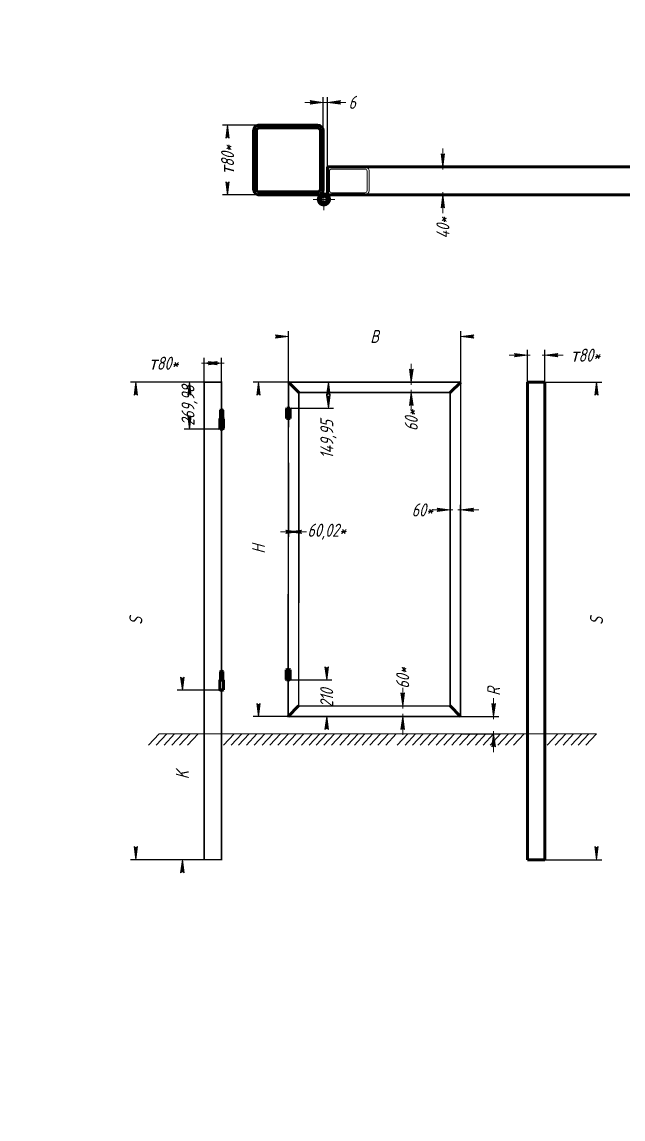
# Model space of a CAD drawing. Header units: millimetres. Extents: x 0 to 594, y 0 to 420.
# Drawn here: x 0 to 230.3, y 0 to 420 of the extents above; entities that cross this region are included whole.
import ezdxf

# ---------------------------------------------------------------- set-up
doc = ezdxf.new("R2010")
doc.units = ezdxf.units.MM
for name, pattern in [('K5LT_AXLED', [19.5, 15, -1.5, 1.5, -1.5]), ('K5LT_BASIC', [0]), ('K5LT_THIN', [0])]:
    doc.linetypes.add(name, pattern=pattern)
for name, color, linetype, true_color in [('C', 4, 'Continuous', 0x00ffff), ('CONTOUR', 1, 'Continuous', 0xff0000), ('DIM', 6, 'Continuous', 0xff00ff), ('FOR', 7, 'Continuous', 0xffffff), ('G', 3, 'Continuous', 0x00ff00), ('OSI', 2, 'Continuous', 0xffff00), ('R', 1, 'Continuous', 0xff0000)]:
    doc.layers.add(name, color=color, linetype=linetype, true_color=true_color)
doc.layers.add('Системный слой', color=7, linetype='Continuous')
doc.styles.add('KDIMTEXTSTYLE', font='GOST_AU.SHX', dxfattribs={"width": 0.96, "oblique": 15, "height": 5})
doc.dimstyles.new('KDIMSTYLE (0.07)', dxfattribs={"dimtxt": 5, "dimasz": 1, "dimexe": 2, "dimexo": 0, "dimgap": 1, "dimtad": 1, "dimlfac": 15, "dimtxsty": 'KDIMTEXTSTYLE', "dimsah": 1, "dimcen": 0, "dimdle": 1, "dimadec": 0, "dimazin": 0, "dimtfac": 0.667, "dimtmove": 0, "dimatfit": 3, "dimfxl": 1, "dimtvp": 1, "dimtolj": 1, "dimtzin": 0, "dimarcsym": 0})
pattern_1 = [(45, (0, 0), (-2.121320343559642, 2.121320343559643), [])]

# ---------------------------------------------------------------- blocks, each defined once
blk = doc.blocks.new('U4')
at = {"layer": 'C', "color": 5, "linetype": 'K5LT_BASIC', "lineweight": 60, "true_color": 0x0000ff}
for p, q in [((200.3148718320469, 282.1308339476526), (193.6482051653802, 282.1308339476526)), ((193.6482051653802, 282.1308339476526), (193.6482051653802, 99.29905130557472)), ((200.3148718320469, 99.29905130557472), (200.3148718320469, 282.1308339476526)), ((193.6482051653802, 99.29905130557472), (200.3148718320469, 99.29905130557472))]:
    blk.add_line(p, q, dxfattribs=at)
blk = doc.blocks.new('U14')
at = {"layer": 'CONTOUR', "color": 5, "linetype": 'K5LT_BASIC', "true_color": 0x0000ff, "const_width": 0.6}
for points in [[(102.0812195672977, 271.9387081542196), (102.0873750941416, 282.1308339476525), (106.0873750941416, 282.1308339476525)], [(102.0873750941416, 278.1308339476525), (102.0873750941416, 282.1308339476526), (168.0873961989419, 282.1308339476526), (168.0873961989419, 278.1308339476525)], [(164.010090693213, 154.1308334807494), (168.010090693213, 154.1308334807494), (168.0873961989419, 282.1308339476524), (164.0873961989419, 282.1308339476524)], [(106.0873750941416, 278.1308339476525), (106.0100695884128, 158.1308334807496)], [(164.0873961989419, 278.1308339476525), (106.0873750941416, 278.1308339476525)], [(164.0873961989419, 278.1308339476525), (164.010090693213, 158.1308334807496)], [(102.0209406751162, 172.1308334807496), (102.0788614222943, 268.0341665736605)], [(102.0788614222943, 268.0341665736605), (102.0789218172204, 268.1341665736605)], [(106.0100695884128, 154.1308334807495), (102.0100695884128, 154.1308334807495), (102.0185248780708, 168.1308334807496)], [(168.010090693213, 158.1308334807495), (168.010090693213, 154.1308334807495), (102.0100695884128, 154.1308334807495), (102.0100695884128, 158.1308334807495)], [(106.0100695884128, 158.1308334807495), (164.010090693213, 158.1308334807495)]]:
    blk.add_lwpolyline(points, dxfattribs=at)
at = {"layer": 'G', "color": 5, "linetype": 'K5LT_BASIC', "lineweight": 60, "true_color": 0x0000ff}
for p, q in [((106.0873750941416, 278.1308339476526), (102.0873750941416, 282.1308339476526)), ((164.0873961989419, 278.1308339476525), (168.0873961989419, 282.1308339476525)), ((102.0100695884128, 154.1308334807496), (106.0100695884128, 158.1308334807496)), ((168.010090693213, 154.1308334807496), (164.010090693213, 158.1308334807496))]:
    blk.add_line(p, q, dxfattribs=at)
blk = doc.blocks.new('U15')
at = {"layer": 'G', "color": 5, "linetype": 'K5LT_BASIC', "lineweight": 60, "true_color": 0x0000ff}
for p, q in [((101.2827757476939, 171.9308334807496), (101.4827757476937, 172.1308334807496)), ((101.2827757476939, 171.9308334807496), (101.2827757476939, 168.2308334807497)), ((101.3827757476938, 168.1308334807496), (101.2827757476939, 168.2308334807497)), ((101.3827757476938, 168.1308334807496), (102.016109081027, 168.1308334807496)), ((101.4827757476937, 172.1308334807496), (102.016109081027, 172.1308334807496)), ((101.5427757476937, 171.6641668140829), (102.0161090810268, 171.9374459414994)), ((101.5427757476937, 168.1308334807496), (101.5427757476937, 171.6641668140829)), ((101.5427757476937, 171.6641668140829), (102.0161090810268, 171.6641668140829)), ((102.5494424143606, 172.1308334807496), (102.016109081027, 172.1308334807496)), ((102.4894424143604, 171.6641668140829), (102.016109081027, 171.9374459414994)), ((102.4894424143604, 171.6641668140829), (102.016109081027, 171.6641668140829)), ((102.6494424143605, 168.1308334807496), (102.016109081027, 168.1308334807496)), ((102.4894424143604, 168.1308334807496), (102.4894424143604, 171.6641668140829)), ((102.5494424143606, 172.1308334807496), (102.7494424143604, 171.9308334807496)), ((102.6494424143605, 168.1308334807496), (102.7494424143604, 168.2308334807497)), ((102.7494424143604, 171.9308334807496), (102.7494424143604, 168.2308334807497))]:
    blk.add_line(p, q, dxfattribs=at)
at = {"layer": 'OSI', "color": 30, "linetype": 'K5LT_AXLED', "lineweight": 18, "true_color": 0xff8000}
for p, q in [((102.016109081027, 172.5217290917664), (102.016109081027, 171.9374459414995)), ((102.016109081027, 171.3308334807497), (102.016109081027, 167.6886833712728))]:
    blk.add_line(p, q, dxfattribs=at)
blk = doc.blocks.new('U16')
at = {"layer": 'G', "color": 5, "linetype": 'K5LT_BASIC', "lineweight": 60, "true_color": 0x0000ff}
for p, q in [((101.3442993642575, 271.9341665736605), (101.5442993642575, 272.1341665736605)), ((101.3442993642575, 271.9341665736605), (101.3442993642575, 268.2341665736605)), ((101.5442993642575, 272.1341665736605), (102.0776326975908, 272.1341665736605)), ((101.6042993642575, 271.6674999069938), (102.0776326975906, 271.9407790344102)), ((101.6042993642575, 268.1341665736605), (101.6042993642575, 271.6674999069938)), ((101.6042993642575, 271.6674999069938), (102.0776326975906, 271.6674999069938)), ((102.6109660309241, 272.1341665736605), (102.0776326975908, 272.1341665736605)), ((102.5509660309242, 271.6674999069938), (102.0776326975908, 271.9407790344102)), ((102.5509660309242, 271.6674999069938), (102.0776326975908, 271.6674999069938)), ((102.5509660309242, 268.1341665736605), (102.5509660309242, 271.6674999069938)), ((102.6109660309241, 272.1341665736605), (102.8109660309242, 271.9341665736605)), ((102.8109660309242, 271.9341665736605), (102.8109660309242, 268.2341665736605)), ((101.4442993642576, 268.1341665736605), (101.3442993642575, 268.2341665736605)), ((101.4442993642576, 268.1341665736605), (102.0776326975908, 268.1341665736605)), ((102.7109660309243, 268.1341665736605), (102.0776326975908, 268.1341665736605)), ((102.7109660309243, 268.1341665736605), (102.8109660309242, 268.2341665736605))]:
    blk.add_line(p, q, dxfattribs=at)
at = {"layer": 'OSI', "color": 30, "linetype": 'K5LT_AXLED', "lineweight": 18, "true_color": 0xff8000}
for p, q in [((102.0776326975908, 272.5250621846773), (102.0776326975908, 271.9407790344104)), ((102.0776326975908, 271.3341665736605), (102.0776326975908, 267.6920164641837))]:
    blk.add_line(p, q, dxfattribs=at)
blk = doc.blocks.new('U17')
at = {"layer": 'G', "color": 5, "linetype": 'K5LT_BASIC', "lineweight": 60, "true_color": 0x0000ff}
for p, q in [((75.85848298440033, 168.1308334807497), (75.75848298440042, 168.0308334807497)), ((75.75848298440042, 164.3308334807498), (75.75848298440042, 168.0308334807497)), ((75.75848298440042, 168.0308334807497), (77.22514965106689, 168.0308334807497)), ((75.85848298440033, 168.1308334807497), (76.49181631773354, 168.1308334807497)), ((76.15848298440028, 171.4641668140831), (76.02514965106707, 171.3308334807498)), ((76.02514965106707, 168.1308334807497), (76.02514965106707, 171.3308334807498)), ((76.02514965106707, 171.3308334807498), (76.95848298440023, 171.3308334807498)), ((76.15848298440028, 171.4641668140831), (76.49181631773354, 171.4641668140831)), ((76.82514965106702, 171.4641668140831), (76.49181631773354, 171.4641668140831)), ((77.12514965106698, 168.1308334807497), (76.49181631773354, 168.1308334807497)), ((76.82514965106702, 171.4641668140831), (76.95848298440023, 171.3308334807498)), ((76.95848298440023, 168.1308334807497), (76.95848298440023, 171.3308334807498)), ((77.12514965106698, 168.1308334807497), (77.22514965106689, 168.0308334807497)), ((77.22514965106689, 164.3308334807498), (77.22514965106689, 168.0308334807497)), ((75.75848298440042, 164.3308334807498), (75.95848298440023, 164.1308334807497)), ((75.75848298440042, 164.3308334807498), (77.22514965106689, 164.3308334807498)), ((75.95848298440023, 164.1308334807497), (76.49181631773354, 164.1308334807497)), ((77.02514965106707, 164.1308334807497), (76.49181631773354, 164.1308334807497)), ((77.22514965106689, 164.3308334807498), (77.02514965106707, 164.1308334807497))]:
    blk.add_line(p, q, dxfattribs=at)
blk = doc.blocks.new('U18')
at = {"layer": 'G', "color": 5, "linetype": 'K5LT_BASIC', "lineweight": 60, "true_color": 0x0000ff}
for p, q in [((76.15848298440028, 271.4654290268032), (76.02514965106707, 271.3320956934699)), ((76.02514965106707, 268.1320956934699), (76.02514965106707, 271.3320956934699)), ((76.02514965106707, 271.3320956934699), (76.95848298440023, 271.3320956934699)), ((76.15848298440028, 271.4654290268032), (76.49181631773354, 271.4654290268032)), ((76.82514965106702, 271.4654290268032), (76.49181631773354, 271.4654290268032)), ((76.82514965106702, 271.4654290268032), (76.95848298440023, 271.3320956934699)), ((76.95848298440023, 268.1320956934699), (76.95848298440023, 271.3320956934699)), ((75.85848298440033, 268.1320956934699), (75.75848298440042, 268.0320956934698)), ((75.75848298440042, 264.3320956934699), (75.75848298440042, 268.0320956934698)), ((75.75848298440042, 268.0320956934698), (77.22514965106689, 268.0320956934698)), ((75.85848298440033, 268.1320956934699), (76.49181631773354, 268.1320956934699)), ((77.12514965106698, 268.1320956934699), (76.49181631773354, 268.1320956934699)), ((77.12514965106698, 268.1320956934699), (77.22514965106689, 268.0320956934698)), ((77.22514965106689, 264.3320956934699), (77.22514965106689, 268.0320956934698)), ((75.75848298440042, 264.3320956934699), (75.95848298440023, 264.1320956934699)), ((75.75848298440042, 264.3320956934699), (77.22514965106689, 264.3320956934699)), ((75.95848298440023, 264.1320956934699), (76.49181631773354, 264.1320956934699)), ((77.02514965106707, 264.1320956934699), (76.49181631773354, 264.1320956934699)), ((77.22514965106689, 264.3320956934699), (77.02514965106707, 264.1320956934699))]:
    blk.add_line(p, q, dxfattribs=at)
blk = doc.blocks.new('U60')
at = {"layer": 'C', "color": 5, "linetype": 'K5LT_BASIC', "lineweight": 60, "true_color": 0x0000ff}
for p, q in [((380.3584829844069, 353.8353059940303), (393.6918163177402, 353.8353059940303)), ((380.3584829844069, 352.7686393273634), (380.3584829844069, 353.8353059940303)), ((393.6918163177402, 353.8353059940303), (393.6918163177402, 352.7686393273634)), ((393.6918163177402, 352.7686393273634), (380.3584829844069, 352.7686393273634))]:
    blk.add_line(p, q, dxfattribs=at)
blk = doc.blocks.new('U62')
at = {"layer": 'C', "color": 5, "linetype": 'K5LT_BASIC', "lineweight": 60, "true_color": 0x0000ff}
for p, q in [((117.0251496510734, 364.5019726606969), (386.3584829844069, 364.5019726606969)), ((117.0251496510734, 353.8353059940303), (117.0251496510734, 364.5019726606969)), ((386.3584829844069, 364.5019726606969), (386.3584829844069, 353.8353059940303)), ((386.3584829844069, 353.8353059940303), (117.0251496510734, 353.8353059940303))]:
    blk.add_line(p, q, dxfattribs=at)
blk = doc.blocks.new('U64')
at = {"layer": 'OSI', "color": 30, "linetype": 'K5LT_AXLED', "lineweight": 18, "true_color": 0xff8000}
for q in [(115.6918163177425, 356.2034738363866), (111.5584829844083, 352.0701405030534), (115.6918163177425, 347.9368071697199), (119.8251496510752, 352.0701405030534)]:
    blk.add_line((115.6918163177425, 352.0701405030534), q, dxfattribs=at)
blk = doc.blocks.new('U63')
at = {"layer": 'G', "color": 5, "linetype": 'K5LT_BASIC', "lineweight": 60, "true_color": 0x0000ff}
for radius in [2.14993539954628, 2.133333333333348, 1.866666666666667, 1.339983416149447, 1.200000000000015]:
    blk.add_circle((115.6918163177422, 352.070140503053), radius, dxfattribs=at)
at = {"layer": 'OSI'}
blk.add_blockref('U64', (0, 0), dxfattribs=at)
blk = doc.blocks.new('U61')
at = {"layer": 'FOR'}
h = blk.add_hatch(color=7, dxfattribs=at)
h.paths.add_polyline_path([(113.8966975759054, 353.2532596538272), (114.2025802416365, 353.6207526827575), (114.464456137646, 353.8353059940303), (113.558482984407, 353.8353059940303), (112.6417491355271, 353.8353059940303)])
h.paths.add_polyline_path([(117.9303116767628, 353.8353059940303), (117.0251496510734, 353.8353059940303), (116.9191764978384, 353.8353059940301), (117.2789552701704, 353.5203860574013), (117.4869350595768, 353.2532596538281), (118.7418834999532, 353.8353059940303)])
at = {"layer": 'R', "color": 7, "linetype": 'K5LT_THIN', "lineweight": 18}
for p, q in [((117.0251496510716, 355.4353059940298), (117.0251496510716, 362.9019726606965)), ((117.8251496510716, 355.4353059940303), (117.8251496510716, 362.901972660697)), ((118.6251496510715, 364.5019726606965), (131.4251496510715, 364.5019726606965)), ((118.6251496510715, 363.7019726606969), (131.4251496510715, 363.7019726606969)), ((132.2251496510717, 362.901972660697), (132.2251496510717, 355.4353059940303)), ((133.0251496510716, 362.9019726606965), (133.0251496510716, 355.4353059940298)), ((116.9191764978343, 353.8353059940303), (117.9303116767628, 353.8353059940303)), ((118.7418834999532, 353.8353059940303), (117.4869350595768, 353.2532596538283)), ((131.4251496510715, 354.6353059940303), (118.6251496510715, 354.6353059940303)), ((131.4251496510715, 353.8353059940298), (118.6251496510715, 353.8353059940298))]:
    blk.add_line(p, q, dxfattribs=at)
for centre, radius, start, end in [((118.6251496510715, 362.9019726606965), 1.6, 90.00000000000001, 180), ((118.6251496510715, 362.901972660697), 0.8, 90.00000000000001, 180), ((131.4251496510715, 362.9019726606965), 1.6, 0, 90.00000000000001), ((131.4251496510715, 362.901972660697), 0.8, 0, 90.00000000000001), ((118.6251496510715, 355.4353059940298), 1.6, 180, 269.9999999999999), ((118.6251496510715, 355.4353059940303), 0.8, 180, 269.9999999999999), ((131.4251496510715, 355.4353059940298), 1.6, 270, 0), ((131.4251496510715, 355.4353059940303), 0.8, 270, 0)]:
    blk.add_arc(centre, radius, start, end, dxfattribs=at)
at = {"layer": 'C'}
blk.add_blockref('U62', (0, 0), dxfattribs=at)
at = {"layer": 'Системный слой'}
blk.add_blockref('U63', (0, 0), dxfattribs=at)
blk = doc.blocks.new('U59')
at = {"layer": 'R', "color": 7, "linetype": 'K5LT_THIN', "lineweight": 18}
for p, q in [((370.3584829844087, 362.9019726606965), (370.3584829844087, 355.4353059940298)), ((371.1584829844087, 362.901972660697), (371.1584829844087, 355.4353059940303)), ((384.7584829844088, 364.5019726606965), (371.9584829844089, 364.5019726606965)), ((384.7584829844088, 363.7019726606969), (371.9584829844089, 363.7019726606969)), ((385.5584829844088, 355.4353059940303), (385.5584829844088, 362.901972660697)), ((371.9584829844089, 354.6353059940305), (384.7584829844088, 354.6353059940303)), ((371.9584829844089, 353.8353059940298), (384.7584829844088, 353.8353059940298))]:
    blk.add_line(p, q, dxfattribs=at)
for centre, radius, start, end in [((371.9584829844089, 362.9019726606965), 1.6, 90.00000000000001, 180), ((371.9584829844089, 362.901972660697), 0.8, 90.00000000000001, 180), ((384.7584829844088, 362.9019726606965), 1.6, 0, 90), ((384.7584829844088, 362.901972660697), 0.8, 0, 90.00000000000001), ((371.9584829844089, 355.4353059940298), 1.6, 180, 269.9999999999999), ((371.9584829844089, 355.4353059940303), 0.8, 180, 269.9999999999999), ((384.7584829844088, 355.4353059940298), 1.6, 269.9999999999999, 0), ((384.7584829844088, 355.4353059940303), 0.8, 269.9999999999999, 0)]:
    blk.add_arc(centre, radius, start, end, dxfattribs=at)
at = {"layer": 'C'}
blk.add_blockref('U60', (0, 0), dxfattribs=at)
at = {"layer": 'Системный слой'}
blk.add_blockref('U61', (0, 0), dxfattribs=at)
blk = doc.blocks.new('U58')
at = {"layer": 'OSI', "color": 30, "linetype": 'K5LT_AXLED', "lineweight": 18, "true_color": 0xff8000}
blk.add_line((251.6918163177402, 392.8421006404847), (251.6918163177402, 329.2600763876331), dxfattribs=at)
at = {"layer": 'Системный слой'}
blk.add_blockref('U59', (0, 0), dxfattribs=at)
blk = doc.blocks.new('U57')
at = {"layer": 'R', "color": 7, "linetype": 'K5LT_THIN', "lineweight": 18}
for p, q in [((112.6417491355271, 353.8353059940303), (113.8966975759035, 353.2532596538281)), ((114.464456137646, 353.8353059940303), (113.4533209587175, 353.8353059940303))]:
    blk.add_line(p, q, dxfattribs=at)
at = {"layer": 'Системный слой'}
blk.add_blockref('U58', (0, 0), dxfattribs=at)
blk = doc.blocks.new('KDIMARROW_01')
at = {"layer": 'FOR'}
blk.add_hatch(color=0, dxfattribs=at).paths.add_polyline_path([(0, 0), (-5, 0.658262491226197), (-4.5, 5.51091059616309e-16), (-5, -0.6582624912261956)])
at = {"layer": 'R', "color": 0, "linetype": 'K5LT_THIN', "lineweight": 18}
for p, q in [((-4.5, 5.51091059616309e-16), (-5, 0.658262491226197)), ((-5, 0.658262491226197), (0, 0)), ((0, 0), (-5, -0.6582624912261956)), ((-5, -0.6582624912261956), (-4.5, 5.51091059616309e-16)), ((0, 0), (-1, 0))]:
    blk.add_line(p, q, dxfattribs=at)
blk = doc.blocks.new('KDIMARROW_02')
at = {"layer": 'FOR'}
blk.add_hatch(color=0, dxfattribs=at).paths.add_polyline_path([(4.5, -5.51091059616309e-16), (5, 0.6582624912261956), (0, 0), (5, -0.658262491226197)])
at = {"layer": 'R', "color": 0, "linetype": 'K5LT_THIN', "lineweight": 18}
for p, q in [((0, 0), (-1, 0)), ((5, 0.6582624912261956), (0, 0)), ((0, 0), (5, -0.658262491226197)), ((0, 0), (7, -8.572527594031472e-16)), ((4.5, -5.51091059616309e-16), (5, 0.6582624912261956)), ((5, -0.658262491226197), (4.5, -5.51091059616309e-16))]:
    blk.add_line(p, q, dxfattribs=at)

msp = doc.modelspace()

# ---------------------------------------------------------------- hatches: boundary and pattern name
at = {"layer": 'FOR'}
h = msp.add_hatch(dxfattribs=at)
h.set_pattern_fill('Металл', angle=45, style=0, pattern_type=0)
h.set_pattern_definition(pattern_1)
h.paths.add_polyline_path([(101.3442993642582, 271.9341665736605), (101.5442993642582, 272.1341665736605), (102.0776326975915, 272.1341665736605), (102.6109660309248, 272.1341665736605), (102.8109660309249, 271.9341665736605), (102.8109660309249, 268.2341665736605), (102.710966030925, 268.1341665736605), (102.5509660309233, 268.1341665736605), (102.5509660309233, 271.6674999069938), (102.0776326975915, 271.9407790344102), (101.6042993642559, 271.6674999069938), (101.6042993642559, 268.1341665736605), (101.4442993642583, 268.1341665736605), (101.3442993642582, 268.2341665736605)])
h = msp.add_hatch(dxfattribs=at)
h.set_pattern_fill('Металл', angle=45, style=0, pattern_type=0)
h.set_pattern_definition(pattern_1)
h.paths.add_polyline_path([(101.2827757476921, 171.9308334807496), (101.4827757476921, 172.1308334807496), (102.0161090810254, 172.1308334807496), (102.5494424143587, 172.1308334807496), (102.7494424143588, 171.9308334807496), (102.7494424143588, 168.2308334807497), (102.6494424143589, 168.1308334807496), (102.4894424143611, 168.1308334807496), (102.4894424143611, 171.6641668140829), (102.0161090810254, 171.9374459414994), (101.5427757476937, 171.6641668140829), (101.5427757476937, 168.1308334807496), (101.382775747692, 168.1308334807496), (101.2827757476921, 168.2308334807497)])

# ---------------------------------------------------------------- linework, layer by layer
at = {"layer": 'CONTOUR', "color": 5, "linetype": 'K5LT_BASIC', "true_color": 0x0000ff, "const_width": 0.6}
for points in [[(76.49181631773399, 164.1308334807499), (76.49181631773399, 99.29905130557472), (69.82514965106702, 99.29905130557472), (69.82514965106725, 282.1308339476526), (76.49181631773399, 282.1308339476526), (76.49181631773399, 271.4654290268032)], [(76.49181631773399, 264.1320956934699), (76.49181631773399, 171.4641668140831)]]:
    msp.add_lwpolyline(points, dxfattribs=at)
at = {"layer": 'G', "color": 5, "linetype": 'K5LT_BASIC', "lineweight": 60, "true_color": 0x0000ff}
for p, q in [((88.75848298440633, 355.9686393273637), (88.75848298440633, 378.3686393273637)), ((89.82514965106725, 355.9686393273637), (89.82514965106725, 378.3686393273633)), ((90.89181631773977, 380.501972660697), (113.2918163177396, 380.501972660697)), ((90.89181631773386, 379.4353059940299), (113.2918163177358, 379.4353059940299)), ((114.3584829844026, 378.3686393273633), (114.3584829844026, 355.9686393273637)), ((115.4251496510731, 378.3686393273637), (115.4251496510731, 355.9686393273637)), ((113.2918163177358, 354.9019726606971), (90.89181631773386, 354.9019726606971)), ((113.2918163177396, 353.8353059940304), (90.89181631773977, 353.8353059940304)), ((101.382775747692, 168.1308334807496), (102.0161090810254, 168.1308334807496)), ((102.6494424143589, 168.1308334807496), (102.0161090810254, 168.1308334807496))]:
    msp.add_line(p, q, dxfattribs=at)
for centre, radius, start, end in [((90.89181631773772, 378.3686393273637), 2.133333333333303, 89.99999999999919, 180.0000000000008), ((90.89181631773386, 378.3686393273633), 1.066666666666657, 90, 180.0000000000005), ((113.2918163177396, 378.3686393273635), 2.133333333333333, 0, 90), ((113.2918163177358, 378.3686393273633), 1.066666666666656, 0, 90.00000000000081), ((90.89181631773772, 355.9686393273635), 2.133333333333314, 179.9999999999995, 270.0000000000008), ((90.89181631773386, 355.9686393273635), 1.066666666666667, 179.9999999999996, 270), ((113.2918163177396, 355.9686393273637), 2.133333333333333, 270, 0), ((113.2918163177358, 355.9686393273637), 1.066666666666667, 270, 0)]:
    msp.add_arc(centre, radius, start, end, dxfattribs=at)
at = {"layer": 'R', "color": 7, "linetype": 'K5LT_THIN', "lineweight": 18}
for p, q in [((48.47597691713349, 143.0720297028911), (52.52681364825457, 147.4641668140828)), ((51.44176809527517, 143.0720297028911), (55.49260482639988, 147.4641668140828)), ((52.52681364825457, 147.4641668140828), (220.1127778868749, 147.4641668140828)), ((54.45096169226008, 143.0720297028911), (58.50179842338116, 147.4641668140828)), ((57.41675287040562, 143.0720297028911), (61.46758960152647, 147.4641668140828)), ((60.38254404855115, 143.0720297028911), (64.433380779672, 147.4641668140828)), ((63.49300796709485, 143.0720297028911), (67.54384469821571, 147.4641668140828)), ((77.19480784756752, 143.0720297028911), (81.24564457868837, 147.4641668140828)), ((80.16059902571283, 143.0720297028911), (84.21143575683391, 147.4641668140828)), ((83.02423420105424, 143.0720297028911), (87.07507093217919, 147.4641668140828)), ((85.99002537919978, 143.0720297028911), (90.04086211032063, 147.4641668140828)), ((88.95581655734509, 143.0720297028911), (93.00665328846617, 147.4641668140828)), ((92.06628047588902, 143.0720297028911), (96.11711720700987, 147.4641668140828)), ((95.03207165403433, 143.0720297028911), (99.0829083851554, 147.4641668140828)), ((98.04126525101947, 143.0720297028911), (102.0921019821403, 147.4641668140828)), ((101.0070564291609, 143.0720297028911), (105.0578931602859, 147.4641668140828)), ((103.9728476073064, 143.0720297028911), (108.0236843384273, 147.4641668140828)), ((107.0833115258501, 143.0720297028911), (111.134148256971, 147.4641668140828)), ((110.0491027039957, 143.0720297028911), (114.0999394351165, 147.4641668140828)), ((112.7110817102302, 143.0720297028911), (116.7619184413513, 147.4641668140828)), ((115.6768728883719, 143.0720297028911), (119.7277096194966, 147.4641668140828)), ((118.6426640665172, 143.0720297028911), (122.6935007976383, 147.4641668140828)), ((121.7531279850609, 143.0720297028911), (125.803964716182, 147.4641668140828)), ((124.7189191632065, 143.0720297028911), (128.7697558943273, 147.4641668140828)), ((127.3441133089805, 143.0720297028911), (131.3949500401013, 147.4641668140828)), ((130.309904487126, 143.0720297028911), (134.3607412182469, 147.4641668140828)), ((133.2756956652674, 143.0720297028911), (137.3265323963924, 147.4641668140828)), ((136.3861595838111, 143.0720297028911), (140.4369963149322, 147.4641668140828)), ((139.3519507619567, 143.0720297028911), (143.4027874930775, 147.4641668140828)), ((143.8077596355245, 143.0720297028911), (147.8585963666453, 147.4641668140828)), ((146.7735508136698, 143.0720297028911), (150.8243875447909, 147.4641668140828)), ((149.6371859890112, 143.0720297028911), (153.6880227201361, 147.4641668140828)), ((152.6029771671567, 143.0720297028911), (156.6538138982776, 147.4641668140828)), ((155.5687683453023, 143.0720297028911), (159.6196050764231, 147.4641668140828)), ((158.679232263846, 143.0720297028911), (162.7300689949668, 147.4641668140828)), ((161.6450234419913, 143.0720297028911), (165.6958601731124, 147.4641668140828)), ((164.6542170389764, 143.0720297028911), (168.7050537700973, 147.4641668140828)), ((167.6200082171179, 143.0720297028911), (171.6708449482428, 147.4641668140828)), ((170.5857993952634, 143.0720297028911), (174.6366361263842, 147.4641668140828)), ((173.6962633138071, 143.0720297028911), (177.7471000449282, 147.4641668140828)), ((176.6620544919526, 143.0720297028911), (180.7128912230735, 147.4641668140828)), ((179.3240334981872, 143.0720297028911), (183.3748702293083, 147.4641668140828)), ((182.2898246763327, 143.0720297028911), (186.3406614074536, 147.4641668140828)), ((185.2556158544744, 143.0720297028911), (189.3064525855991, 147.4641668140828)), ((188.3660797730181, 143.0720297028911), (192.416916504139, 147.4641668140828)), ((201.2219807865579, 143.0720297028911), (205.2728175176826, 147.4641668140828)), ((204.3324447051016, 143.0720297028911), (208.3832814362263, 147.4641668140828)), ((207.2982358832469, 143.0720297028911), (211.349072614368, 147.4641668140828)), ((210.4709558318384, 143.0720297028911), (214.5217925629593, 147.4641668140828)), ((213.0961499776085, 143.0720297028911), (217.1469867087294, 147.4641668140828)), ((216.0619411557539, 143.0720297028911), (220.1127778868749, 147.4641668140828))]:
    msp.add_line(p, q, dxfattribs=at)

# ---------------------------------------------------------------- block references
at = {"layer": 'C'}
msp.add_blockref('U4', (0, 0), dxfattribs=at)
at = {"layer": 'Системный слой'}
for name in ['U57', 'U14', 'U18', 'U16', 'U15', 'U17']:
    msp.add_blockref(name, (0, 0), dxfattribs=at)

# ---------------------------------------------------------------- dimensions: what is measured, and where the dimension line sits
at = {"layer": 'DIM', "color": 7}
for base, p1, p2, location, text, override in [((115.4251496510733, 389.2207285656812), (117.025149651073, 364.501972660697), (115.4251496510733, 378.3686393273635), (126.5306495938514, 389.2207285656812), '\\H5.0;\\W0.965;\\Q15;\\H5.0;\\W0.965;\\Q15;\\Q15;6', {"dimexo": 0, "dimblk1": 'KDIMARROW_02', "dimblk2": 'KDIMARROW_02', "dimse1": 0, "dimse2": 0, "dimclrt": 7, "dimtolj": 1}), ((102.0873750941344, 299.5872202972513), (168.0873961989432, 282.1308339476524), (102.0873750941344, 282.1308339476526), (135.0873856465387, 299.5872202972513), '\\H5.0;\\W0.965;\\Q15;\\H5.0;\\W0.965;\\Q15;\\Q15;B', {"dimexo": 0, "dimblk1": 'KDIMARROW_01', "dimblk2": 'KDIMARROW_01', "dimse1": 0, "dimse2": 0, "dimclrt": 7, "dimtolj": 1}), ((200.3148718320467, 292.4357108767807), (193.6482051653802, 257.8755857179916), (200.3148718320467, 282.1308339476526), (215.8445148908236, 292.4357108767807), '\\H5.0;\\W0.965;\\Q15;{\\fSymbol Type A|i0|c204|p18;т}\\H5.0;\\W0.965;\\Q15;\\Q15;80\\H5.0;\\W0.965;\\Q15;\\Q15;*', {"dimexo": 0, "dimblk1": 'KDIMARROW_02', "dimblk2": 'KDIMARROW_02', "dimse1": 0, "dimse2": 0, "dimclrt": 7, "dimtolj": 1}), ((69.82514965106384, 289.3497156537243), (76.49181631773399, 257.8755857179916), (69.82514965106384, 282.1308339476526), (54.29550659228426, 289.3497156537243), '\\H5.0;\\W0.965;\\Q15;{\\fSymbol Type A|i0|c204|p18;т}\\H5.0;\\W0.965;\\Q15;\\Q15;80\\H5.0;\\W0.965;\\Q15;\\Q15;*', {"dimexo": 0, "dimblk1": 'KDIMARROW_02', "dimblk2": 'KDIMARROW_02', "dimse1": 0, "dimse2": 0, "dimclrt": 7, "dimtolj": 1})]:
    msp.add_linear_dim(base=base, p1=p1, p2=p2, location=location, text=text, dimstyle='KDIMSTYLE (0.07)', override=override, dxfattribs=at).render()
for base, p1, p2, location, text, override in [((78.78704640642604, 380.5019726606968), (95.72282171872553, 353.8353059940304), (90.89181631774045, 380.5019726606968), (78.78704640642604, 367.1686393273636), '\\H5.0;\\W0.965;\\Q15;{\\fSymbol Type A|i0|c204|p18;т}\\H5.0;\\W0.965;\\Q15;\\Q15;80\\H5.0;\\W0.965;\\Q15;\\Q15;*', {"dimexo": 0, "dimblk1": 'KDIMARROW_01', "dimblk2": 'KDIMARROW_01', "dimse1": 0, "dimse2": 0, "dimclrt": 7, "dimtolj": 1}), ((161.2796260308885, 364.5019726606969), (139.559037043171, 353.8353059940303), (117.0082271358322, 364.5019726606969), (161.2796260308885, 341.1494730040197), '\\H5.0;\\W0.965;\\Q15;\\H5.0;\\W0.965;\\Q15;\\Q15;40\\H5.0;\\W0.965;\\Q15;\\Q15;*', {"dimexo": 0, "dimblk1": 'KDIMARROW_02', "dimblk2": 'KDIMARROW_02', "dimse1": 0, "dimse2": 0, "dimclrt": 7, "dimtolj": 1}), ((43.64919864703552, 282.1308339476526), (69.82514965106725, 99.29905130557472), (69.82514965106384, 282.1308339476526), (43.64919864703552, 190.7149426266136), '\\H5.0;\\W0.965;\\Q15;\\H5.0;\\W0.965;\\Q15;\\Q15;S', {"dimexo": 0, "dimblk1": 'KDIMARROW_01', "dimblk2": 'KDIMARROW_01', "dimse1": 0, "dimse2": 0, "dimclrt": 7, "dimtolj": 1}), ((90.64401566194442, 282.1308339476526), (102.0100695884141, 154.1308334807496), (102.0873750941344, 282.1308339476526), (90.64401566194442, 218.1308337142011), '\\H5.0;\\W0.965;\\Q15;\\H5.0;\\W0.965;\\Q15;\\Q15;H', {"dimexo": 0, "dimblk1": 'KDIMARROW_01', "dimblk2": 'KDIMARROW_01', "dimse1": 0, "dimse2": 0, "dimclrt": 7, "dimtolj": 1}), ((220.1127778868749, 282.1308339476526), (200.3148718320469, 99.29905130557472), (200.3148718320467, 282.1308339476526), (220.1127778868749, 190.7149426266137), '\\H5.0;\\W0.965;\\Q15;\\H5.0;\\W0.965;\\Q15;\\Q15;S', {"dimexo": 0, "dimblk1": 'KDIMARROW_01', "dimblk2": 'KDIMARROW_01', "dimse1": 0, "dimse2": 0, "dimclrt": 7, "dimtolj": 1}), ((180.7128912230735, 154.1308334807496), (168.7050537700973, 147.4641668140828), (168.0100906932121, 154.1308334807496), (180.7128912230735, 163.6283334235293), '\\H5.0;\\W0.965;\\Q15;\\H5.0;\\W0.965;\\Q15;\\Q15;R', {"dimexo": 0, "dimblk1": 'KDIMARROW_02', "dimblk2": 'KDIMARROW_02', "dimse1": 0, "dimse2": 0, "dimclrt": 7, "dimtolj": 1}), ((61.46758960152647, 99.29905130557472), (76.49181631773399, 164.1308334807497), (69.82514965106384, 99.29905130557472), (61.46758960152647, 131.7149423931622), '\\H5.0;\\W0.965;\\Q15;\\H5.0;\\W0.965;\\Q15;\\Q15;K', {"dimexo": 0, "dimblk1": 'KDIMARROW_01', "dimblk2": 'KDIMARROW_01', "dimse1": 0, "dimse2": 0, "dimclrt": 7, "dimtolj": 1})]:
    msp.add_linear_dim(base=base, p1=p1, p2=p2, angle=90, location=location, text=text, dimstyle='KDIMSTYLE (0.07)', override=override, dxfattribs=at).render()
for base, p1, p2, location, override in [((149.1683594554102, 282.1308339476526), (135.0873856465423, 278.1308339476524), (135.087385646543, 282.1308339476526), (149.1683594554102, 267.4583342909751), {"dimexo": 0, "dimpost": '\\H5.0;\\W0.965;\\Q15;<>\\H5.0;\\W0.965;\\Q15;\\Q15;*', "dimblk1": 'KDIMARROW_02', "dimblk2": 'KDIMARROW_02', "dimse1": 0, "dimse2": 0, "dimclrt": 7, "dimtolj": 1}), ((64.20492186632805, 282.1308339476526), (76.49181631773399, 264.1320956934699), (76.49181631773058, 282.1308339476526), (64.20492186632805, 273.1314648205612), {"dimexo": 0, "dimpost": '\\H5.0;\\W0.965;\\Q15;<>', "dimblk1": 'KDIMARROW_01', "dimblk2": 'KDIMARROW_01', "dimse1": 0, "dimse2": 0, "dimclrt": 7, "dimtolj": 1}), ((117.3873699390447, 282.1308339476526), (101.5442993642582, 272.1341665736605), (102.0873750941344, 282.1308339476526), (117.3873699390447, 260.1909371423407), {"dimexo": 0, "dimpost": '\\H5.0;\\W0.965;\\Q15;<>', "dimblk1": 'KDIMARROW_01', "dimblk2": 'KDIMARROW_01', "dimse1": 0, "dimse2": 0, "dimclrt": 7, "dimtolj": 1}), ((145.8639124890567, 158.1308334807492), (135.0100801408112, 154.1308334807494), (135.0100801408116, 158.1308334807492), (145.8639124890567, 168.8033331374264), {"dimexo": 0, "dimpost": '\\H5.0;\\W0.965;\\Q15;<>\\H5.0;\\W0.965;\\Q15;\\Q15;*', "dimblk1": 'KDIMARROW_02', "dimblk2": 'KDIMARROW_02', "dimse1": 0, "dimse2": 0, "dimclrt": 7, "dimtolj": 1}), ((116.7619184413513, 154.1308334807496), (101.4827757476921, 168.1308334807496), (102.0100695884141, 154.1308334807496), (116.7619184413513, 161.1308334807496), {"dimexo": 0, "dimpost": '\\H5.0;\\W0.965;\\Q15;<>', "dimblk1": 'KDIMARROW_01', "dimblk2": 'KDIMARROW_01', "dimse1": 0, "dimse2": 0, "dimclrt": 7, "dimtolj": 1})]:
    msp.add_linear_dim(base=base, p1=p1, p2=p2, angle=90, location=location, dimstyle='KDIMSTYLE (0.07)', override=override, dxfattribs=at).render()
for base, p1, p2, location in [((102.0686703236715, 224.8392281876822), (106.0700001891562, 251.1600692316836), (102.0686703236715, 251.1600692316836), (116.7424998458334, 224.8392281876822)), ((168.0487434460763, 233.1906956821606), (164.0487434460756, 218.1308337142011), (168.0487434460763, 218.1308337142006), (153.3762437893984, 233.1906956821607))]:
    msp.add_linear_dim(base=base, p1=p1, p2=p2, location=location, dimstyle='KDIMSTYLE (0.07)', override={"dimexo": 0, "dimpost": '\\H5.0;\\W0.965;\\Q15;<>\\H5.0;\\W0.965;\\Q15;\\Q15;*', "dimblk1": 'KDIMARROW_02', "dimblk2": 'KDIMARROW_02', "dimse1": 0, "dimse2": 0, "dimclrt": 7, "dimtolj": 1}, dxfattribs=at).render()

doc.saveas('drawing.dxf')
